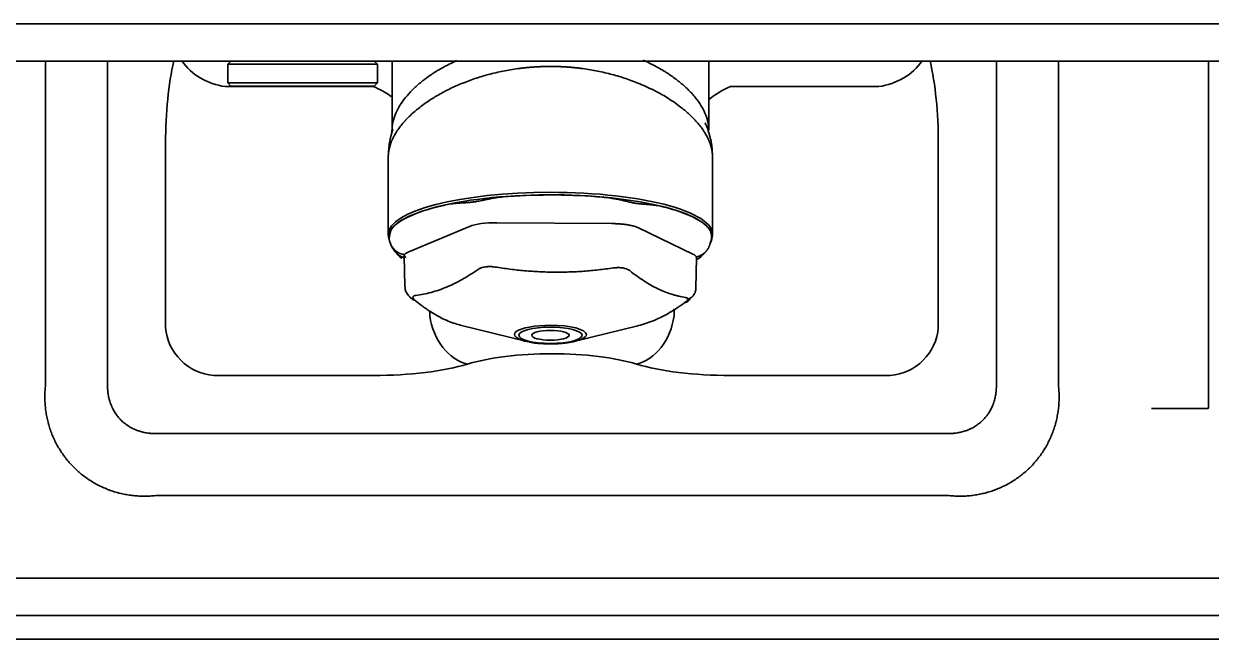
# Model space of a CAD drawing. Header units: inches. Extents: x 90 to 4161, y -506 to 3104.
# Drawn here: x 2322.5 to 2417.8, y 1200.4 to 1249.8 of the extents above; entities that cross this region are included whole.
import ezdxf

# ---------------------------------------------------------------- set-up
doc = ezdxf.new("R2010")
doc.units = ezdxf.units.IN
doc.layers.add('1', color=7, linetype='Continuous', true_color=0xffffff)
doc.layers.add('4', color=7, linetype='Continuous', true_color=0xffffff)

msp = doc.modelspace()

# ---------------------------------------------------------------- linework, layer by layer
at = {"layer": '1', "color": 7, "linetype": 'Continuous', "lineweight": 35}
for p, q in [((2253.891, 1249.761), (2433.063, 1249.761)), ((2433.063, 1249.761), (2253.891, 1249.761)), ((2253.891, 1246.761), (2433.063, 1246.761)), ((2324.273, 1220.66), (2324.273, 1246.762)), ((2329.257, 1246.762), (2329.257, 1220.741)), ((2339.141, 1246.761), (2338.891, 1246.511)), ((2338.891, 1246.511), (2350.891, 1246.511)), ((2338.891, 1246.511), (2338.891, 1245.011)), ((2350.891, 1246.511), (2350.641, 1246.761)), ((2350.891, 1245.011), (2350.891, 1246.511)), ((2352.064, 1246.762), (2352.064, 1241.207)), ((2377.464, 1241.207), (2377.464, 1246.762)), ((2400.525, 1220.741), (2400.525, 1246.762)), ((2405.509, 1246.762), (2405.509, 1220.734)), ((2338.692, 1244.721), (2350.582, 1244.721)), ((2350.891, 1245.011), (2338.891, 1245.011)), ((2338.891, 1245.011), (2339.141, 1244.761)), ((2350.641, 1244.761), (2339.141, 1244.761)), ((2350.641, 1244.761), (2350.891, 1245.011)), ((2379.2, 1244.721), (2391.09, 1244.721)), ((2333.911, 1225.395), (2333.911, 1240.202)), ((2395.871, 1240.202), (2395.871, 1225.395)), ((2351.764, 1239.054), (2351.764, 1232.87)), ((2377.764, 1232.87), (2377.764, 1239.054)), ((2358.277, 1233.489), (2353.416, 1231.459)), ((2369.703, 1233.72), (2360.479, 1233.795)), ((2376.191, 1231.275), (2371.828, 1233.38)), ((2351.828, 1232.486), (2351.848, 1232.396)), ((2377.667, 1232.332), (2377.701, 1232.486)), ((2353.041, 1231.116), (2353.092, 1228.69)), ((2376.437, 1228.545), (2376.488, 1230.964)), ((2353.097, 1228.652), (2353.092, 1228.69)), ((2355.101, 1226.752), (2355.101, 1226.312)), ((2374.681, 1226.312), (2374.681, 1226.881)), ((2357.624, 1225.554), (2362.771, 1224.278)), ((2366.758, 1224.278), (2371.766, 1225.519)), ((2350.582, 1221.532), (2337.775, 1221.532)), ((2392.007, 1221.532), (2379.2, 1221.532)), ((2333.121, 1216.877), (2396.662, 1216.877)), ((2396.742, 1211.893), (2333.113, 1211.893)), ((2940.391, 1202.261), (2311.391, 1202.261)), ((2934.391, 1200.362), (2317.391, 1200.362))]:
    msp.add_line(p, q, dxfattribs=at)
for centre, major_axis, ratio, start_param, end_param in [((2336.591, 1240.202), (0, 10), 0.267949, 0.855424, 1.570796), ((2338.692, 1247.733), (3.824, -1.173), 0.738229, 3.858973, 4.93507), ((2391.09, 1247.733), (3.824, 1.173), 0.738229, 4.489708, 5.565805), ((2393.191, 1240.202), (0, 10), 0.267949, 4.712389, 5.427762), ((2350.582, 1240.202), (-4.243, 4.243), 0.629161, 4.973719, 5.273975), ((2379.2, 1240.202), (-4.243, -4.243), 0.629161, 4.150803, 4.504392), ((2355.771, 1239.245), (-3.991, 0.261), 0.838709, 6.068401, 6.349495), ((2373.758, 1239.245), (-3.991, -0.261), 0.838709, 3.075282, 3.356375), ((2364.764, 1232.87), (-13, 0), 0.258819, 4.712389, 6.283185), ((2364.764, 1232.677), (-12.957, 0), 0.258819, 4.681205, 6.283185), ((2364.764, 1232.666), (-12.955, 0), 0.258819, 4.38616, 4.97625), ((2364.764, 1232.87), (-13, 0), 0.258819, 3.055886, 4.712389), ((2364.764, 1232.677), (-12.957, 0), 0.258819, 3.057296, 4.681205), ((2364.764, 1232.666), (-12.955, 0), 0.258819, 5.433358, 6.023448), ((2364.764, 1232.666), (-12.955, 0), 0.258819, 3.338963, 3.929053), ((2360.402, 1233.148), (-2.5, 0), 0.258848, 4.681537, 5.728264), ((2364.764, 1232.87), (-13, 0), 0.258819, 0, 0.085707), ((2364.764, 1232.677), (-12.957, 0), 0.258819, 0, 0.057075), ((2353.5, 1232.384), (1.187, 0.917), 0.947173, 3.144266, 3.7817), ((2373.988, 1231.016), (2.499, -0.052), 0.259373, 6.283172, 6.780916), ((2375.867, 1232.203), (1.047, -1.075), 0.933526, 5.917335, 6.282775), ((2354.271, 1228.468), (-0.63, -0.777), 0.797143, 0.0024, 0.389235), ((2358.113, 1226.312), (-1.173, 3.824), 0.738229, 1.348115, 2.747802), ((2364.764, 1224.817), (2.883, 0), 0.258819, 1.570796, 4.067577), ((2364.764, 1224.817), (2.883, 0), 0.258819, 0, 1.570796), ((2371.669, 1226.312), (1.173, 3.824), 0.738229, 3.535383, 4.93507), ((2337.775, 1225.395), (-2.828, 2.828), 0.935113, 0.818917, 2.322676), ((2364.764, 1224.817), (2.883, 0), 0.258819, 5.273654, 6.283185), ((2392.007, 1225.395), (-2.828, -2.828), 0.935113, 0.818917, 2.322676), ((2364.891, 1220.862), (9, 0), 0.267949, 0.71802, 2.423573), ((2350.582, 1224.211), (10, 0), 0.267949, 4.712389, 5.565165), ((2379.2, 1224.211), (10, 0), 0.267949, 3.859613, 4.712389), ((2334.998, 1222.619), (5.398, 3.233), 0.605525, 2.782325, 2.802782), ((2394.784, 1222.619), (-5.398, 3.233), 0.60552, 3.480396, 3.500853), ((2334.998, 1222.619), (3.233, 5.398), 0.605517, 3.480392, 3.500848), ((2394.784, 1222.619), (-3.233, 5.398), 0.605517, 2.782337, 2.802793)]:
    msp.add_ellipse(centre, major_axis=major_axis, ratio=ratio, start_param=start_param, end_param=end_param, dxfattribs=at)
for major_axis in [(2.535, 0), (-1.5, 0)]:
    msp.add_ellipse((2364.764, 1224.757), major_axis=major_axis, ratio=0.258819, dxfattribs=at)
for points, knots in [([(2352.064, 1241.215), (2352.065, 1241.265), (2352.066, 1241.315), (2352.071, 1241.416), (2352.075, 1241.467), (2352.091, 1241.619), (2352.107, 1241.72), (2352.168, 1242.026), (2352.289, 1242.436), (2352.488, 1242.85), (2352.637, 1243.11), (2352.683, 1243.188), (2352.732, 1243.266), (2352.766, 1243.318), (2352.783, 1243.344), (2352.869, 1243.474), (2352.943, 1243.577), (2353.177, 1243.885), (2353.351, 1244.088), (2353.732, 1244.489), (2353.94, 1244.687), (2354.278, 1244.979), (2354.454, 1245.124), (2354.639, 1245.267), (2354.765, 1245.362), (2354.829, 1245.409), (2355.025, 1245.55), (2355.226, 1245.688), (2355.436, 1245.824), (2355.578, 1245.913), (2355.65, 1245.958), (2356.015, 1246.178), (2356.319, 1246.347), (2356.835, 1246.607), (2357.038, 1246.704), (2357.245, 1246.798)], [0, 0, 0, 0, 0.025986, 0.025986, 0.051972, 0.051972, 0.103945, 0.103945, 0.207889, 0.311834, 0.311834, 0.33782, 0.350813, 0.350813, 0.363806, 0.363806, 0.415779, 0.415779, 0.519724, 0.519724, 0.623668, 0.623668, 0.675641, 0.701627, 0.701627, 0.727613, 0.727613, 0.779585, 0.805571, 0.805571, 0.831558, 0.831558, 0.935502, 0.935502, 1, 1, 1, 1]), ([(2372.21, 1246.831), (2372.452, 1246.723), (2372.687, 1246.611), (2373.232, 1246.335), (2373.573, 1246.145), (2373.898, 1245.946), (2373.97, 1245.901), (2374.006, 1245.879), (2374.112, 1245.812), (2374.181, 1245.767), (2374.387, 1245.63), (2374.52, 1245.538), (2374.907, 1245.259), (2375.147, 1245.069), (2375.596, 1244.681), (2375.804, 1244.483), (2376.091, 1244.18), (2376.183, 1244.079), (2376.313, 1243.925), (2376.356, 1243.873), (2376.439, 1243.77), (2376.479, 1243.719), (2376.673, 1243.461), (2376.81, 1243.255), (2377.045, 1242.843), (2377.143, 1242.637), (2377.302, 1242.225), (2377.363, 1242.02), (2377.414, 1241.764), (2377.422, 1241.713), (2377.438, 1241.611), (2377.444, 1241.56), (2377.459, 1241.408), (2377.464, 1241.307), (2377.464, 1241.207)], [0, 0, 0, 0, 0.074407, 0.074407, 0.177251, 0.190106, 0.190106, 0.202962, 0.202962, 0.228673, 0.228673, 0.280095, 0.280095, 0.382938, 0.382938, 0.485782, 0.485782, 0.537204, 0.537204, 0.562915, 0.562915, 0.588625, 0.588625, 0.691469, 0.691469, 0.794313, 0.794313, 0.897156, 0.897156, 0.922867, 0.922867, 0.948578, 0.948578, 1, 1, 1, 1]), ([(2364.764, 1246.333), (2364.747, 1246.333), (2364.711, 1246.333), (2364.657, 1246.333), (2364.604, 1246.333), (2364.55, 1246.332), (2364.496, 1246.331), (2364.443, 1246.331), (2364.389, 1246.33), (2364.336, 1246.329), (2364.282, 1246.327), (2364.229, 1246.326), (2364.175, 1246.324), (2364.121, 1246.323), (2364.068, 1246.321), (2364.014, 1246.319), (2363.961, 1246.317), (2363.907, 1246.314), (2363.854, 1246.312), (2363.8, 1246.309), (2363.747, 1246.307), (2363.693, 1246.304), (2363.64, 1246.301), (2363.586, 1246.297), (2363.533, 1246.294), (2363.48, 1246.291), (2363.426, 1246.287), (2363.373, 1246.283), (2363.32, 1246.279), (2363.266, 1246.275), (2363.213, 1246.271), (2363.16, 1246.267), (2363.106, 1246.262), (2363.053, 1246.258), (2363, 1246.253), (2362.947, 1246.248), (2362.894, 1246.243), (2362.841, 1246.238), (2362.788, 1246.233), (2362.735, 1246.227), (2362.682, 1246.221), (2362.629, 1246.216), (2362.576, 1246.21), (2362.523, 1246.204), (2362.47, 1246.197), (2362.417, 1246.191), (2362.364, 1246.185), (2362.131, 1246.155), (2361.717, 1246.096), (2361.125, 1245.992), (2360.533, 1245.868), (2359.956, 1245.729), (2359.394, 1245.574), (2358.844, 1245.404), (2358.295, 1245.214), (2357.596, 1244.946), (2356.746, 1244.572), (2355.833, 1244.094), (2354.96, 1243.555), (2354.333, 1243.097), (2353.846, 1242.692), (2353.535, 1242.408), (2353.267, 1242.14), (2353.079, 1241.936), (2352.877, 1241.704), (2352.661, 1241.431), (2352.437, 1241.107), (2352.258, 1240.806), (2352.15, 1240.594), (2352.088, 1240.46), (2352.061, 1240.397), (2352.034, 1240.334), (2352.009, 1240.272), (2351.986, 1240.21), (2351.963, 1240.149), (2351.942, 1240.088), (2351.922, 1240.028), (2351.904, 1239.968), (2351.886, 1239.908), (2351.87, 1239.849), (2351.856, 1239.79), (2351.842, 1239.732), (2351.829, 1239.675), (2351.818, 1239.617), (2351.808, 1239.56), (2351.799, 1239.504), (2351.791, 1239.448), (2351.784, 1239.393), (2351.778, 1239.338), (2351.775, 1239.302), (2351.774, 1239.283)], [0, 0, 0, 0, 0.002631, 0.005261, 0.007892, 0.010523, 0.013154, 0.015786, 0.018417, 0.021049, 0.02368, 0.026312, 0.028944, 0.031577, 0.034209, 0.036842, 0.039475, 0.042108, 0.044741, 0.047375, 0.050008, 0.052642, 0.055277, 0.057911, 0.060546, 0.063181, 0.065816, 0.068452, 0.071088, 0.073724, 0.076361, 0.078998, 0.081635, 0.084272, 0.08691, 0.089548, 0.092187, 0.094826, 0.097465, 0.100105, 0.102745, 0.105386, 0.108027, 0.110668, 0.11331, 0.115952, 0.118595, 0.121238, 0.150988, 0.181218, 0.211936, 0.243153, 0.272661, 0.303009, 0.334202, 0.366246, 0.425711, 0.490651, 0.548241, 0.616353, 0.643642, 0.679679, 0.706967, 0.728171, 0.743292, 0.779134, 0.812407, 0.843111, 0.871245, 0.877751, 0.88422, 0.89065, 0.897044, 0.9034, 0.909718, 0.915999, 0.922242, 0.928448, 0.934616, 0.940747, 0.946841, 0.952897, 0.958916, 0.964897, 0.970841, 0.976748, 0.982617, 0.988449, 0.994243, 1, 1, 1, 1]), ([(2377.755, 1239.283), (2377.755, 1239.292), (2377.753, 1239.308), (2377.751, 1239.333), (2377.749, 1239.358), (2377.746, 1239.383), (2377.743, 1239.408), (2377.74, 1239.434), (2377.736, 1239.459), (2377.733, 1239.485), (2377.729, 1239.51), (2377.725, 1239.536), (2377.721, 1239.562), (2377.716, 1239.587), (2377.711, 1239.613), (2377.706, 1239.64), (2377.701, 1239.666), (2377.696, 1239.692), (2377.69, 1239.718), (2377.684, 1239.745), (2377.678, 1239.771), (2377.671, 1239.798), (2377.665, 1239.825), (2377.658, 1239.852), (2377.65, 1239.879), (2377.643, 1239.906), (2377.635, 1239.933), (2377.627, 1239.96), (2377.619, 1239.987), (2377.611, 1240.015), (2377.602, 1240.042), (2377.593, 1240.07), (2377.584, 1240.097), (2377.574, 1240.125), (2377.564, 1240.153), (2377.554, 1240.181), (2377.544, 1240.209), (2377.533, 1240.237), (2377.522, 1240.265), (2377.511, 1240.294), (2377.499, 1240.322), (2377.488, 1240.351), (2377.476, 1240.379), (2377.463, 1240.408), (2377.451, 1240.437), (2377.438, 1240.465), (2377.425, 1240.494), (2377.373, 1240.605), (2377.271, 1240.806), (2377.092, 1241.106), (2376.868, 1241.431), (2376.627, 1241.735), (2376.345, 1242.055), (2376.069, 1242.337), (2375.781, 1242.603), (2375.554, 1242.8), (2375.236, 1243.061), (2374.811, 1243.379), (2374.264, 1243.744), (2373.692, 1244.088), (2373.086, 1244.415), (2372.435, 1244.727), (2371.817, 1244.991), (2371.235, 1245.214), (2370.685, 1245.403), (2370.136, 1245.573), (2369.573, 1245.728), (2368.997, 1245.868), (2368.404, 1245.991), (2367.812, 1246.095), (2367.38, 1246.157), (2367.112, 1246.191), (2367.006, 1246.203), (2366.9, 1246.215), (2366.794, 1246.227), (2366.688, 1246.238), (2366.582, 1246.248), (2366.476, 1246.258), (2366.369, 1246.267), (2366.263, 1246.275), (2366.156, 1246.283), (2366.049, 1246.291), (2365.943, 1246.297), (2365.836, 1246.304), (2365.729, 1246.309), (2365.622, 1246.314), (2365.515, 1246.319), (2365.408, 1246.323), (2365.3, 1246.326), (2365.193, 1246.329), (2365.086, 1246.331), (2364.979, 1246.332), (2364.872, 1246.333), (2364.8, 1246.333), (2364.764, 1246.333)], [0, 0, 0, 0, 0.002624, 0.005256, 0.007895, 0.010542, 0.013197, 0.01586, 0.018531, 0.021209, 0.023895, 0.026589, 0.029291, 0.032, 0.034717, 0.037442, 0.040174, 0.042915, 0.045663, 0.048419, 0.051183, 0.053954, 0.056733, 0.05952, 0.062315, 0.065118, 0.067928, 0.070746, 0.073572, 0.076406, 0.079247, 0.082096, 0.084953, 0.087818, 0.090691, 0.093571, 0.096459, 0.099355, 0.102259, 0.10517, 0.10809, 0.111017, 0.113952, 0.116894, 0.119845, 0.122803, 0.125769, 0.128743, 0.156845, 0.187532, 0.220805, 0.256663, 0.281464, 0.320266, 0.345206, 0.366317, 0.383597, 0.430182, 0.472094, 0.509335, 0.553249, 0.594719, 0.633752, 0.665784, 0.696973, 0.727324, 0.756843, 0.78806, 0.81878, 0.849013, 0.878769, 0.884054, 0.889337, 0.894619, 0.899899, 0.905178, 0.910455, 0.915731, 0.921005, 0.926278, 0.93155, 0.936821, 0.942091, 0.947359, 0.952627, 0.957893, 0.963159, 0.968424, 0.973688, 0.978952, 0.984215, 0.989477, 0.994739, 1, 1, 1, 1]), ([(2352.063, 1241.214), (2352.063, 1241.188), (2352.065, 1241.084), (2352.032, 1241.006), (2352.048, 1241.033), (2352.05, 1241.037)], [0, 0, 0, 0, 0.195656, 0.917571, 1, 1, 1, 1]), ([(2351.796, 1239.474), (2351.796, 1239.478), (2351.798, 1239.491), (2351.802, 1239.513), (2351.806, 1239.54), (2351.811, 1239.567), (2351.816, 1239.594), (2351.821, 1239.62), (2351.827, 1239.647), (2351.832, 1239.674), (2351.838, 1239.7), (2351.845, 1239.727), (2351.851, 1239.753), (2351.858, 1239.78), (2351.865, 1239.806), (2351.872, 1239.832), (2351.88, 1239.859), (2351.888, 1239.885), (2351.896, 1239.911), (2351.904, 1239.937), (2351.912, 1239.963), (2351.918, 1239.98), (2351.921, 1239.989)], [0, 0, 0, 0, 0.024294, 0.075731, 0.127161, 0.178584, 0.229999, 0.281406, 0.332804, 0.384193, 0.435572, 0.486942, 0.538301, 0.589649, 0.640986, 0.692312, 0.743626, 0.794927, 0.846216, 0.897491, 0.948752, 1, 1, 1, 1]), ([(2356.213, 1235.185), (2356.406, 1235.228), (2356.604, 1235.268), (2356.909, 1235.315), (2357.012, 1235.329), (2357.22, 1235.353), (2357.326, 1235.362), (2357.433, 1235.369)], [0, 0, 0, 0, 0.5, 0.5, 0.75, 0.75, 1, 1, 1, 1]), ([(2357.433, 1235.369), (2357.448, 1235.37), (2357.478, 1235.371), (2357.523, 1235.374), (2357.569, 1235.377), (2357.614, 1235.379), (2357.66, 1235.382), (2357.706, 1235.384), (2357.761, 1235.387), (2357.827, 1235.39), (2357.904, 1235.394), (2357.981, 1235.399), (2358.075, 1235.405), (2358.184, 1235.412), (2358.306, 1235.423), (2358.426, 1235.435), (2358.542, 1235.448), (2358.681, 1235.466), (2358.85, 1235.492), (2359.052, 1235.528), (2359.206, 1235.559), (2359.309, 1235.581), (2359.359, 1235.591), (2359.417, 1235.604), (2359.483, 1235.618), (2359.557, 1235.635), (2359.639, 1235.653), (2359.73, 1235.672), (2359.828, 1235.693), (2359.897, 1235.708), (2359.932, 1235.716)], [0, 0, 0, 0, 0.019022, 0.038049, 0.057079, 0.076113, 0.095151, 0.114193, 0.13324, 0.164487, 0.195968, 0.227684, 0.259635, 0.310894, 0.360548, 0.408609, 0.455092, 0.500012, 0.575728, 0.655828, 0.740375, 0.756992, 0.776664, 0.799392, 0.825177, 0.85402, 0.885922, 0.920885, 0.958911, 1, 1, 1, 1]), ([(2359.932, 1235.716), (2360.05, 1235.74), (2360.169, 1235.762), (2360.408, 1235.801), (2360.529, 1235.818), (2360.892, 1235.863), (2361.137, 1235.885), (2361.386, 1235.903)], [0, 0, 0, 0, 0.25, 0.25, 0.5, 0.5, 1, 1, 1, 1]), ([(2368.916, 1235.842), (2369.16, 1235.821), (2369.4, 1235.794), (2369.755, 1235.743), (2369.872, 1235.724), (2370.105, 1235.682), (2370.221, 1235.658), (2370.335, 1235.632)], [0, 0, 0, 0, 0.5, 0.5, 0.75, 0.75, 1, 1, 1, 1]), ([(2370.335, 1235.632), (2370.547, 1235.583), (2370.755, 1235.53), (2371.063, 1235.458), (2371.165, 1235.435), (2371.369, 1235.393), (2371.47, 1235.375), (2371.672, 1235.342), (2371.772, 1235.329), (2371.971, 1235.306), (2372.07, 1235.296), (2372.365, 1235.272), (2372.557, 1235.26), (2372.746, 1235.245)], [0, 0, 0, 0, 0.25, 0.25, 0.375, 0.375, 0.5, 0.5, 0.625, 0.625, 0.75, 0.75, 1, 1, 1, 1]), ([(2373.906, 1235.042), (2373.725, 1235.088), (2373.538, 1235.13), (2373.248, 1235.183), (2373.15, 1235.199), (2372.951, 1235.225), (2372.849, 1235.237), (2372.746, 1235.245)], [0, 0, 0, 0, 0.5, 0.5, 0.75, 0.75, 1, 1, 1, 1]), ([(2351.951, 1233.079), (2351.966, 1233.123), (2351.984, 1233.166), (2352.024, 1233.246), (2352.047, 1233.284), (2352.12, 1233.395), (2352.178, 1233.463), (2352.244, 1233.527)], [0, 0, 0, 0, 0.25, 0.25, 0.5, 0.5, 1, 1, 1, 1]), ([(2369.703, 1233.72), (2369.758, 1233.72), (2369.813, 1233.719), (2369.895, 1233.717), (2369.922, 1233.717), (2369.977, 1233.715), (2370.004, 1233.714), (2370.139, 1233.708), (2370.245, 1233.702), (2370.402, 1233.69), (2370.454, 1233.686), (2370.531, 1233.678), (2370.556, 1233.676), (2370.607, 1233.67), (2370.632, 1233.667), (2370.756, 1233.653), (2370.852, 1233.64), (2371.036, 1233.61), (2371.125, 1233.594), (2371.231, 1233.571), (2371.252, 1233.566), (2371.293, 1233.557), (2371.354, 1233.543), (2371.411, 1233.528), (2371.522, 1233.497), (2371.591, 1233.475), (2371.686, 1233.441), (2371.717, 1233.429), (2371.76, 1233.411), (2371.774, 1233.405), (2371.802, 1233.392), (2371.815, 1233.386), (2371.828, 1233.38)], [0, 0, 0, 0, 0.0625, 0.0625, 0.09375, 0.09375, 0.125, 0.125, 0.25, 0.25, 0.3125, 0.3125, 0.34375, 0.34375, 0.375, 0.375, 0.5, 0.5, 0.625, 0.625, 0.65625, 0.65625, 0.6875, 0.75, 0.75, 0.875, 0.875, 0.9375, 0.9375, 0.96875, 0.96875, 1, 1, 1, 1]), ([(2377.468, 1233.323), (2377.518, 1233.258), (2377.56, 1233.189), (2377.61, 1233.078), (2377.625, 1233.039), (2377.649, 1232.958), (2377.659, 1232.916), (2377.667, 1232.871)], [0, 0, 0, 0, 0.5, 0.5, 0.75, 0.75, 1, 1, 1, 1]), ([(2351.859, 1232.353), (2351.847, 1232.391), (2351.841, 1232.427), (2351.839, 1232.491), (2351.839, 1232.513), (2351.843, 1232.563), (2351.845, 1232.59), (2351.849, 1232.62)], [0, 0, 0, 0, 0.5, 0.5, 0.75, 0.75, 1, 1, 1, 1]), ([(2351.849, 1232.62), (2351.849, 1232.624), (2351.85, 1232.631), (2351.852, 1232.642), (2351.853, 1232.654), (2351.855, 1232.666), (2351.857, 1232.679), (2351.859, 1232.692), (2351.861, 1232.705), (2351.863, 1232.718), (2351.865, 1232.732), (2351.868, 1232.747), (2351.87, 1232.761), (2351.873, 1232.777), (2351.876, 1232.792), (2351.879, 1232.808), (2351.882, 1232.824), (2351.886, 1232.841), (2351.89, 1232.86), (2351.895, 1232.882), (2351.9, 1232.907), (2351.908, 1232.935), (2351.916, 1232.967), (2351.926, 1233.002), (2351.937, 1233.039), (2351.946, 1233.065), (2351.951, 1233.079)], [0, 0, 0, 0, 0.029536, 0.059426, 0.089671, 0.120273, 0.151234, 0.182553, 0.214232, 0.246272, 0.278674, 0.31144, 0.344569, 0.378063, 0.411923, 0.44615, 0.480744, 0.514101, 0.553537, 0.599054, 0.650655, 0.708342, 0.772116, 0.841982, 0.917942, 1, 1, 1, 1]), ([(2351.859, 1232.353), (2351.867, 1232.319), (2351.876, 1232.286), (2351.888, 1232.244), (2351.891, 1232.236), (2351.895, 1232.223), (2351.896, 1232.219), (2351.899, 1232.211), (2351.906, 1232.19), (2351.913, 1232.169), (2351.944, 1232.087), (2351.973, 1232.024), (2352.04, 1231.903), (2352.078, 1231.844), (2352.164, 1231.732), (2352.21, 1231.679), (2352.309, 1231.581), (2352.362, 1231.536), (2352.432, 1231.484), (2352.446, 1231.473), (2352.475, 1231.453), (2352.49, 1231.444), (2352.535, 1231.415), (2352.565, 1231.397), (2352.657, 1231.347), (2352.721, 1231.319), (2352.852, 1231.27), (2352.919, 1231.25), (2352.989, 1231.235)], [0, 0, 0, 0, 0.0625, 0.0625, 0.078125, 0.078125, 0.085937, 0.085937, 0.09375, 0.125, 0.125, 0.25, 0.25, 0.375, 0.375, 0.5, 0.5, 0.625, 0.625, 0.65625, 0.65625, 0.6875, 0.6875, 0.75, 0.75, 0.875, 0.875, 1, 1, 1, 1]), ([(2351.904, 1232.205), (2351.922, 1232.153), (2351.989, 1231.965), (2352.111, 1231.749), (2352.249, 1231.553), (2352.32, 1231.468)], [0, 0, 0, 0, 0.161323, 0.609221, 1, 1, 1, 1]), ([(2377.68, 1232.411), (2377.68, 1232.408), (2377.679, 1232.401), (2377.677, 1232.39), (2377.676, 1232.379), (2377.674, 1232.369), (2377.672, 1232.359), (2377.67, 1232.349), (2377.668, 1232.338), (2377.666, 1232.329), (2377.664, 1232.319), (2377.661, 1232.309), (2377.659, 1232.299), (2377.656, 1232.29), (2377.653, 1232.28), (2377.65, 1232.271), (2377.647, 1232.262), (2377.643, 1232.253), (2377.639, 1232.243), (2377.634, 1232.232), (2377.628, 1232.219), (2377.621, 1232.205), (2377.613, 1232.19), (2377.603, 1232.174), (2377.592, 1232.156), (2377.583, 1232.144), (2377.578, 1232.138)], [0, 0, 0, 0, 0.029535, 0.059424, 0.08967, 0.120271, 0.151231, 0.18255, 0.214229, 0.24627, 0.278672, 0.311437, 0.344567, 0.378061, 0.411922, 0.446149, 0.480744, 0.514099, 0.553533, 0.599049, 0.650649, 0.708336, 0.772111, 0.841978, 0.91794, 1, 1, 1, 1]), ([(2377.667, 1232.871), (2377.668, 1232.865), (2377.67, 1232.852), (2377.673, 1232.834), (2377.675, 1232.815), (2377.678, 1232.796), (2377.68, 1232.777), (2377.682, 1232.758), (2377.684, 1232.735), (2377.686, 1232.707), (2377.687, 1232.677), (2377.689, 1232.646), (2377.689, 1232.616), (2377.69, 1232.586), (2377.689, 1232.557), (2377.689, 1232.529), (2377.688, 1232.503), (2377.686, 1232.478), (2377.685, 1232.455), (2377.683, 1232.433), (2377.681, 1232.419), (2377.68, 1232.412)], [0, 0, 0, 0, 0.038067, 0.076141, 0.114224, 0.152314, 0.190413, 0.22852, 0.266635, 0.3292, 0.392215, 0.455683, 0.519606, 0.584109, 0.647327, 0.709266, 0.769932, 0.829331, 0.887471, 0.944358, 1, 1, 1, 1]), ([(2353.01, 1231.257), (2353.002, 1231.262), (2352.952, 1231.291), (2353.052, 1231.213), (2353.032, 1231.137), (2353.028, 1231.118)], [0, 0, 0, 0, 0.112926, 0.809839, 1, 1, 1, 1]), ([(2352.989, 1231.235), (2352.989, 1231.235), (2352.991, 1231.233), (2352.995, 1231.231), (2353, 1231.229), (2353.003, 1231.227), (2353.004, 1231.226)], [0, 0, 0, 0, 0.099999, 0.399872, 0.699872, 1, 1, 1, 1]), ([(2353.416, 1231.459), (2353.412, 1231.457), (2353.403, 1231.454), (2353.391, 1231.448), (2353.378, 1231.443), (2353.366, 1231.437), (2353.354, 1231.432), (2353.343, 1231.426), (2353.331, 1231.421), (2353.32, 1231.415), (2353.309, 1231.41), (2353.298, 1231.404), (2353.287, 1231.399), (2353.277, 1231.393), (2353.267, 1231.387), (2353.257, 1231.381), (2353.247, 1231.376), (2353.237, 1231.37), (2353.228, 1231.364), (2353.219, 1231.358), (2353.21, 1231.352), (2353.201, 1231.347), (2353.193, 1231.341), (2353.184, 1231.335), (2353.176, 1231.329), (2353.169, 1231.323), (2353.161, 1231.317), (2353.154, 1231.311), (2353.146, 1231.305), (2353.14, 1231.299), (2353.133, 1231.293), (2353.127, 1231.287), (2353.12, 1231.281), (2353.114, 1231.275), (2353.109, 1231.268), (2353.103, 1231.262), (2353.098, 1231.256), (2353.093, 1231.25), (2353.088, 1231.244), (2353.083, 1231.238), (2353.079, 1231.231), (2353.075, 1231.225), (2353.071, 1231.219), (2353.067, 1231.213), (2353.064, 1231.207), (2353.061, 1231.2), (2353.058, 1231.194), (2353.055, 1231.188), (2353.053, 1231.181), (2353.05, 1231.175), (2353.048, 1231.169), (2353.047, 1231.163), (2353.045, 1231.156), (2353.044, 1231.15), (2353.043, 1231.144), (2353.042, 1231.137), (2353.042, 1231.131), (2353.041, 1231.125), (2353.041, 1231.12), (2353.041, 1231.117), (2353.041, 1231.116)], [0, 0, 0, 0, 0.017428, 0.034857, 0.052285, 0.069713, 0.087141, 0.104569, 0.121996, 0.139424, 0.156851, 0.174278, 0.191706, 0.209133, 0.226559, 0.243986, 0.261413, 0.278839, 0.296266, 0.313692, 0.331118, 0.348544, 0.36597, 0.383396, 0.400822, 0.418247, 0.435673, 0.453098, 0.470523, 0.487948, 0.505373, 0.522798, 0.540223, 0.557648, 0.575072, 0.592497, 0.609921, 0.627346, 0.64477, 0.662194, 0.679618, 0.697042, 0.714465, 0.731889, 0.749313, 0.766736, 0.784159, 0.801583, 0.819006, 0.836429, 0.853852, 0.871275, 0.888698, 0.90612, 0.923543, 0.940966, 0.958388, 0.975811, 0.993233, 1, 1, 1, 1]), ([(2376.435, 1231.037), (2376.441, 1231.038), (2376.454, 1231.041), (2376.472, 1231.045), (2376.491, 1231.049), (2376.51, 1231.053), (2376.528, 1231.058), (2376.547, 1231.063), (2376.565, 1231.068), (2376.583, 1231.073), (2376.601, 1231.079), (2376.619, 1231.085), (2376.637, 1231.091), (2376.655, 1231.097), (2376.672, 1231.103), (2376.69, 1231.11), (2376.707, 1231.117), (2376.725, 1231.124), (2376.742, 1231.131), (2376.759, 1231.139), (2376.775, 1231.146), (2376.792, 1231.154), (2376.809, 1231.162), (2376.825, 1231.17), (2376.841, 1231.179), (2376.857, 1231.187), (2376.873, 1231.196), (2376.889, 1231.205), (2376.905, 1231.214), (2376.92, 1231.224), (2376.936, 1231.233), (2376.951, 1231.243), (2376.966, 1231.252), (2376.981, 1231.262), (2376.995, 1231.273), (2377.01, 1231.283), (2377.024, 1231.293), (2377.039, 1231.304), (2377.053, 1231.315), (2377.067, 1231.326), (2377.08, 1231.337), (2377.094, 1231.348), (2377.107, 1231.359), (2377.12, 1231.371), (2377.134, 1231.382), (2377.146, 1231.394), (2377.159, 1231.406), (2377.179, 1231.425), (2377.206, 1231.451), (2377.236, 1231.483), (2377.262, 1231.514), (2377.286, 1231.542), (2377.309, 1231.571), (2377.331, 1231.6), (2377.353, 1231.63), (2377.373, 1231.661), (2377.393, 1231.692), (2377.412, 1231.723), (2377.431, 1231.756), (2377.448, 1231.788), (2377.465, 1231.822), (2377.481, 1231.855), (2377.496, 1231.889), (2377.51, 1231.924), (2377.523, 1231.959), (2377.535, 1231.994), (2377.547, 1232.03), (2377.557, 1232.066), (2377.567, 1232.102), (2377.572, 1232.126), (2377.575, 1232.138)], [0, 0, 0, 0, 0.011416, 0.022809, 0.034177, 0.045521, 0.056841, 0.068136, 0.079408, 0.090655, 0.101879, 0.113078, 0.124253, 0.135404, 0.146531, 0.157634, 0.168713, 0.179768, 0.190799, 0.201806, 0.212789, 0.223748, 0.234683, 0.245594, 0.25648, 0.267343, 0.278183, 0.288998, 0.299789, 0.310556, 0.321299, 0.332019, 0.342715, 0.353386, 0.364034, 0.374658, 0.385258, 0.395834, 0.406387, 0.416915, 0.42742, 0.437901, 0.448358, 0.458792, 0.469201, 0.479587, 0.489949, 0.500288, 0.528795, 0.557158, 0.579104, 0.601071, 0.623057, 0.645064, 0.667091, 0.689138, 0.711206, 0.733295, 0.755404, 0.777535, 0.799686, 0.821858, 0.844051, 0.866265, 0.888501, 0.910758, 0.933036, 0.955336, 0.977657, 1, 1, 1, 1]), ([(2353.028, 1231.118), (2353.017, 1231.049), (2353.008, 1230.937), (2352.976, 1230.959), (2353.102, 1231.013), (2353.192, 1231.06)], [0, 0, 0, 0, 0.285663, 0.635692, 1, 1, 1, 1]), ([(2358.966, 1230.046), (2359.002, 1230.071), (2359.041, 1230.094), (2359.106, 1230.126), (2359.128, 1230.136), (2359.163, 1230.15), (2359.175, 1230.155), (2359.199, 1230.164), (2359.26, 1230.186), (2359.377, 1230.22), (2359.492, 1230.241), (2359.582, 1230.254), (2359.612, 1230.257), (2359.674, 1230.263), (2359.737, 1230.268), (2359.801, 1230.27), (2359.866, 1230.271), (2359.899, 1230.271), (2359.998, 1230.27), (2360.13, 1230.262), (2360.264, 1230.246), (2360.331, 1230.235)], [0, 0, 0, 0, 0.125, 0.125, 0.1875, 0.1875, 0.21875, 0.21875, 0.25, 0.375, 0.5, 0.5, 0.5625, 0.5625, 0.625, 0.6875, 0.6875, 0.75, 0.75, 0.875, 1, 1, 1, 1]), ([(2358.966, 1230.046), (2358.755, 1229.899), (2358.544, 1229.758), (2358.227, 1229.558), (2358.121, 1229.492), (2357.91, 1229.365), (2357.804, 1229.304), (2357.488, 1229.125), (2357.277, 1229.013), (2356.858, 1228.806), (2356.44, 1228.616), (2356.024, 1228.459), (2355.611, 1228.318), (2355.405, 1228.256), (2354.994, 1228.146), (2354.789, 1228.099), (2354.38, 1228.02), (2354.176, 1227.987), (2353.972, 1227.96)], [0, 0, 0, 0, 0.125, 0.125, 0.1875, 0.1875, 0.25, 0.25, 0.375, 0.375, 0.5, 0.625, 0.625, 0.75, 0.75, 0.875, 0.875, 1, 1, 1, 1]), ([(2369.807, 1230.159), (2369.412, 1230.102), (2369.017, 1230.052), (2368.228, 1229.966), (2367.833, 1229.929), (2367.044, 1229.872), (2366.649, 1229.851), (2365.859, 1229.825), (2365.07, 1229.815), (2364.28, 1229.838), (2363.49, 1229.877), (2363.095, 1229.904), (2362.306, 1229.974), (2361.911, 1230.017), (2361.121, 1230.116), (2360.726, 1230.172), (2360.331, 1230.235)], [0, 0, 0, 0, 0.125, 0.125, 0.25, 0.25, 0.375, 0.375, 0.5, 0.625, 0.625, 0.75, 0.75, 0.875, 0.875, 1, 1, 1, 1]), ([(2369.807, 1230.159), (2369.874, 1230.168), (2369.941, 1230.175), (2370.041, 1230.183), (2370.074, 1230.185), (2370.14, 1230.187), (2370.172, 1230.188), (2370.269, 1230.188), (2370.333, 1230.186), (2370.426, 1230.179), (2370.456, 1230.176), (2370.516, 1230.169), (2370.545, 1230.165), (2370.631, 1230.151), (2370.686, 1230.14), (2370.764, 1230.119), (2370.79, 1230.112), (2370.84, 1230.096), (2370.864, 1230.087), (2370.934, 1230.06), (2371.019, 1230.02), (2371.091, 1229.973), (2371.124, 1229.947)], [0, 0, 0, 0, 0.125, 0.125, 0.1875, 0.1875, 0.25, 0.25, 0.375, 0.375, 0.4375, 0.4375, 0.5, 0.5, 0.625, 0.625, 0.6875, 0.6875, 0.75, 0.75, 0.875, 1, 1, 1, 1]), ([(2375.605, 1227.785), (2375.423, 1227.815), (2375.24, 1227.851), (2374.964, 1227.916), (2374.871, 1227.94), (2374.687, 1227.99), (2374.594, 1228.017), (2374.316, 1228.105), (2374.131, 1228.171), (2373.759, 1228.319), (2373.386, 1228.483), (2373.011, 1228.68), (2372.635, 1228.893), (2372.447, 1229.007), (2372.07, 1229.252), (2371.881, 1229.381), (2371.502, 1229.654), (2371.313, 1229.798), (2371.124, 1229.947)], [0, 0, 0, 0, 0.125, 0.125, 0.1875, 0.1875, 0.25, 0.25, 0.375, 0.375, 0.5, 0.625, 0.625, 0.75, 0.75, 0.875, 0.875, 1, 1, 1, 1]), ([(2353.105, 1228.689), (2353.102, 1228.599), (2353.118, 1228.4), (2353.25, 1228.11), (2353.434, 1227.869), (2353.579, 1227.746), (2353.648, 1227.698)], [0, 0, 0, 0, 0.205859, 0.473832, 0.766854, 1, 1, 1, 1]), ([(2375.784, 1227.646), (2375.878, 1227.679), (2375.966, 1227.725), (2376.124, 1227.841), (2376.194, 1227.91), (2376.309, 1228.066), (2376.355, 1228.153), (2376.417, 1228.335), (2376.434, 1228.431), (2376.436, 1228.527)], [0, 0, 0, 0, 0.25, 0.25, 0.5, 0.5, 0.75, 0.75, 1, 1, 1, 1]), ([(2353.972, 1227.96), (2353.937, 1227.955), (2353.875, 1227.943), (2353.829, 1227.923), (2353.8, 1227.906), (2353.791, 1227.9), (2353.776, 1227.887), (2353.763, 1227.873), (2353.754, 1227.857), (2353.748, 1227.841), (2353.746, 1227.833), (2353.742, 1227.806), (2353.745, 1227.787), (2353.755, 1227.757), (2353.759, 1227.747), (2353.77, 1227.725), (2353.777, 1227.714), (2353.799, 1227.681), (2353.838, 1227.635), (2353.892, 1227.585), (2353.923, 1227.559)], [0, 0, 0, 0, 0.125, 0.25, 0.25, 0.3125, 0.3125, 0.375, 0.4375, 0.4375, 0.5, 0.5, 0.625, 0.625, 0.6875, 0.6875, 0.75, 0.75, 0.875, 1, 1, 1, 1]), ([(2353.923, 1227.559), (2354.106, 1227.408), (2354.289, 1227.264), (2354.565, 1227.057), (2354.657, 1226.989), (2354.842, 1226.859), (2354.935, 1226.795), (2355.213, 1226.61), (2355.398, 1226.495), (2355.77, 1226.281), (2356.143, 1226.083), (2356.518, 1225.92), (2356.894, 1225.774), (2357.082, 1225.709), (2357.403, 1225.612), (2357.536, 1225.575), (2357.668, 1225.543)], [0, 0, 0, 0, 0.149218, 0.149218, 0.223826, 0.223826, 0.298435, 0.298435, 0.447653, 0.447653, 0.59687, 0.746088, 0.746088, 0.895305, 0.895305, 1, 1, 1, 1]), ([(2375.983, 1227.739), (2375.981, 1227.736), (2375.978, 1227.729), (2375.974, 1227.719), (2375.969, 1227.708), (2375.964, 1227.697), (2375.958, 1227.687), (2375.953, 1227.677), (2375.947, 1227.667), (2375.942, 1227.657), (2375.936, 1227.647), (2375.93, 1227.637), (2375.923, 1227.628), (2375.917, 1227.618), (2375.911, 1227.609), (2375.904, 1227.6), (2375.897, 1227.591), (2375.89, 1227.582), (2375.883, 1227.573), (2375.876, 1227.565), (2375.869, 1227.556), (2375.861, 1227.548), (2375.854, 1227.54), (2375.846, 1227.532), (2375.838, 1227.525), (2375.83, 1227.517), (2375.822, 1227.51), (2375.814, 1227.503), (2375.805, 1227.496), (2375.797, 1227.489), (2375.788, 1227.482), (2375.779, 1227.476), (2375.77, 1227.47), (2375.761, 1227.464), (2375.752, 1227.458), (2375.743, 1227.452), (2375.733, 1227.447), (2375.724, 1227.441), (2375.714, 1227.436), (2375.704, 1227.431), (2375.695, 1227.427), (2375.685, 1227.422), (2375.674, 1227.418), (2375.664, 1227.414), (2375.654, 1227.41), (2375.644, 1227.406), (2375.633, 1227.403), (2375.623, 1227.4), (2375.612, 1227.397), (2375.601, 1227.394), (2375.59, 1227.391), (2375.579, 1227.389), (2375.568, 1227.386), (2375.561, 1227.385), (2375.557, 1227.384)], [0, 0, 0, 0, 0.016487, 0.035227, 0.053997, 0.072796, 0.091624, 0.110481, 0.129367, 0.14828, 0.16722, 0.186188, 0.205182, 0.224203, 0.243249, 0.26232, 0.281416, 0.300536, 0.31968, 0.338846, 0.358036, 0.377247, 0.39648, 0.415734, 0.435008, 0.454302, 0.473615, 0.492947, 0.512296, 0.531663, 0.551047, 0.570447, 0.589863, 0.609293, 0.628738, 0.648196, 0.667667, 0.68715, 0.706645, 0.726151, 0.745667, 0.765193, 0.784728, 0.804271, 0.823821, 0.843379, 0.862942, 0.882511, 0.902085, 0.921663, 0.941244, 0.960827, 0.980413, 1, 1, 1, 1]), ([(2375.784, 1227.646), (2375.786, 1227.664), (2375.784, 1227.68), (2375.774, 1227.702), (2375.77, 1227.709), (2375.759, 1227.723), (2375.752, 1227.729), (2375.73, 1227.746), (2375.691, 1227.766), (2375.637, 1227.78), (2375.605, 1227.785)], [0, 0, 0, 0, 0.25, 0.25, 0.375, 0.375, 0.5, 0.5, 0.75, 1, 1, 1, 1]), ([(2371.745, 1225.514), (2371.773, 1225.521), (2371.801, 1225.528), (2372.039, 1225.589), (2372.249, 1225.651), (2372.667, 1225.792), (2373.085, 1225.949), (2373.5, 1226.139), (2373.913, 1226.347), (2374.12, 1226.458), (2374.532, 1226.698), (2374.737, 1226.825), (2375.148, 1227.095), (2375.352, 1227.236), (2375.557, 1227.384)], [0, 0, 0, 0, 0.021646, 0.021646, 0.184705, 0.184705, 0.347764, 0.510823, 0.510823, 0.673882, 0.673882, 0.836941, 0.836941, 1, 1, 1, 1]), ([(2363.055, 1224.223), (2363.078, 1224.216), (2363.396, 1224.123), (2364.018, 1224.086), (2364.577, 1224.067), (2364.764, 1224.067)], [0, 0, 0, 0, 0.051723, 0.694559, 1, 1, 1, 1]), ([(2333.113, 1211.897), (2332.964, 1211.88), (2332.814, 1211.868), (2332.626, 1211.857), (2332.551, 1211.853), (2332.476, 1211.85), (2332.364, 1211.846), (2332.289, 1211.845), (2332.14, 1211.845), (2332.065, 1211.846), (2331.916, 1211.849), (2331.842, 1211.852), (2331.619, 1211.863), (2331.471, 1211.875), (2331.25, 1211.899), (2331.176, 1211.908), (2331.029, 1211.928), (2330.955, 1211.939), (2330.735, 1211.975), (2330.589, 1212.003), (2330.37, 1212.051), (2330.297, 1212.068), (2330.188, 1212.095), (2330.152, 1212.104), (2330.079, 1212.124), (2330.043, 1212.133), (2329.862, 1212.184), (2329.719, 1212.228), (2329.436, 1212.325), (2329.297, 1212.377), (2329.09, 1212.461), (2329.022, 1212.49), (2328.886, 1212.549), (2328.818, 1212.58), (2328.483, 1212.739), (2328.222, 1212.88), (2327.904, 1213.077), (2327.809, 1213.137), (2327.716, 1213.2), (2327.654, 1213.242), (2327.623, 1213.264), (2327.469, 1213.372), (2327.349, 1213.461), (2326.997, 1213.738), (2326.775, 1213.935), (2326.354, 1214.353), (2326.155, 1214.575), (2325.922, 1214.866), (2325.853, 1214.955), (2325.786, 1215.045), (2325.741, 1215.106), (2325.719, 1215.136), (2325.61, 1215.29), (2325.527, 1215.414), (2325.288, 1215.792), (2325.145, 1216.052), (2324.952, 1216.453), (2324.892, 1216.588), (2324.778, 1216.863), (2324.725, 1217.002), (2324.626, 1217.283), (2324.581, 1217.426), (2324.529, 1217.607), (2324.519, 1217.643), (2324.499, 1217.715), (2324.489, 1217.752), (2324.462, 1217.86), (2324.444, 1217.933), (2324.412, 1218.079), (2324.381, 1218.224), (2324.354, 1218.37), (2324.328, 1218.516), (2324.316, 1218.589), (2324.295, 1218.736), (2324.286, 1218.809), (2324.261, 1219.029), (2324.248, 1219.176), (2324.235, 1219.398), (2324.231, 1219.471), (2324.227, 1219.619), (2324.225, 1219.693), (2324.224, 1219.841), (2324.225, 1219.916), (2324.228, 1220.064), (2324.231, 1220.139), (2324.242, 1220.362), (2324.253, 1220.511), (2324.269, 1220.661)], [0, 0, 0, 0, 0.03125, 0.03125, 0.039063, 0.046875, 0.046875, 0.0625, 0.0625, 0.078125, 0.078125, 0.09375, 0.09375, 0.125, 0.125, 0.140625, 0.140625, 0.15625, 0.15625, 0.1875, 0.1875, 0.203125, 0.203125, 0.210938, 0.210938, 0.21875, 0.21875, 0.25, 0.25, 0.28125, 0.28125, 0.296875, 0.296875, 0.3125, 0.3125, 0.375, 0.375, 0.390625, 0.398438, 0.398438, 0.40625, 0.40625, 0.4375, 0.4375, 0.5, 0.5, 0.5625, 0.5625, 0.578125, 0.585938, 0.585938, 0.59375, 0.59375, 0.625, 0.625, 0.6875, 0.6875, 0.71875, 0.71875, 0.75, 0.75, 0.78125, 0.78125, 0.789063, 0.789063, 0.796875, 0.796875, 0.8125, 0.8125, 0.828125, 0.84375, 0.84375, 0.859375, 0.859375, 0.875, 0.875, 0.90625, 0.90625, 0.921875, 0.921875, 0.9375, 0.9375, 0.953125, 0.953125, 0.96875, 0.96875, 1, 1, 1, 1]), ([(2329.257, 1220.655), (2329.256, 1220.593), (2329.258, 1220.53), (2329.262, 1220.437), (2329.263, 1220.406), (2329.268, 1220.343), (2329.27, 1220.312), (2329.275, 1220.25), (2329.279, 1220.219), (2329.285, 1220.157), (2329.289, 1220.126), (2329.302, 1220.033), (2329.311, 1219.972), (2329.333, 1219.85), (2329.346, 1219.789), (2329.374, 1219.669), (2329.389, 1219.609), (2329.422, 1219.49), (2329.44, 1219.431), (2329.47, 1219.343), (2329.48, 1219.313), (2329.501, 1219.255), (2329.512, 1219.226), (2329.546, 1219.139), (2329.57, 1219.081), (2329.608, 1218.996), (2329.621, 1218.967), (2329.648, 1218.911), (2329.662, 1218.883), (2329.733, 1218.744), (2329.795, 1218.636), (2329.929, 1218.429), (2330.002, 1218.329), (2330.157, 1218.136), (2330.241, 1218.043), (2330.418, 1217.865), (2330.511, 1217.781), (2330.657, 1217.663), (2330.732, 1217.606), (2330.808, 1217.552), (2330.86, 1217.517), (2330.886, 1217.499), (2331.018, 1217.414), (2331.126, 1217.352), (2331.291, 1217.268), (2331.347, 1217.241), (2331.46, 1217.191), (2331.517, 1217.167), (2331.603, 1217.133), (2331.632, 1217.122), (2331.69, 1217.101), (2331.72, 1217.091), (2331.808, 1217.062), (2331.867, 1217.043), (2331.957, 1217.018), (2331.987, 1217.01), (2332.048, 1216.994), (2332.079, 1216.987), (2332.17, 1216.966), (2332.231, 1216.953), (2332.353, 1216.931), (2332.415, 1216.922), (2332.507, 1216.909), (2332.538, 1216.906), (2332.6, 1216.899), (2332.631, 1216.896), (2332.693, 1216.89), (2332.724, 1216.888), (2332.786, 1216.884), (2332.817, 1216.882), (2332.91, 1216.878), (2332.973, 1216.877), (2333.035, 1216.877)], [0, 0, 0, 0, 0.03125, 0.03125, 0.046875, 0.046875, 0.0625, 0.0625, 0.078125, 0.078125, 0.09375, 0.09375, 0.125, 0.125, 0.15625, 0.15625, 0.1875, 0.1875, 0.21875, 0.21875, 0.234375, 0.234375, 0.25, 0.25, 0.28125, 0.28125, 0.296875, 0.296875, 0.3125, 0.3125, 0.375, 0.375, 0.4375, 0.4375, 0.5, 0.5, 0.5625, 0.5625, 0.59375, 0.609375, 0.609375, 0.625, 0.625, 0.6875, 0.6875, 0.71875, 0.71875, 0.75, 0.75, 0.765625, 0.765625, 0.78125, 0.78125, 0.8125, 0.8125, 0.828125, 0.828125, 0.84375, 0.84375, 0.875, 0.875, 0.90625, 0.90625, 0.921875, 0.921875, 0.9375, 0.9375, 0.953125, 0.953125, 0.96875, 0.96875, 1, 1, 1, 1]), ([(2405.505, 1220.734), (2405.522, 1220.584), (2405.535, 1220.434), (2405.546, 1220.246), (2405.55, 1220.171), (2405.553, 1220.096), (2405.556, 1219.984), (2405.557, 1219.909), (2405.558, 1219.76), (2405.557, 1219.686), (2405.553, 1219.537), (2405.55, 1219.462), (2405.539, 1219.24), (2405.527, 1219.092), (2405.504, 1218.87), (2405.495, 1218.796), (2405.475, 1218.649), (2405.464, 1218.576), (2405.427, 1218.356), (2405.399, 1218.209), (2405.351, 1217.991), (2405.334, 1217.918), (2405.307, 1217.809), (2405.298, 1217.772), (2405.279, 1217.7), (2405.269, 1217.663), (2405.218, 1217.482), (2405.174, 1217.339), (2405.078, 1217.057), (2405.025, 1216.917), (2404.942, 1216.711), (2404.913, 1216.642), (2404.853, 1216.506), (2404.822, 1216.439), (2404.664, 1216.103), (2404.522, 1215.842), (2404.325, 1215.524), (2404.265, 1215.43), (2404.202, 1215.336), (2404.16, 1215.274), (2404.139, 1215.243), (2404.031, 1215.089), (2403.941, 1214.969), (2403.664, 1214.618), (2403.467, 1214.395), (2403.049, 1213.974), (2402.828, 1213.776), (2402.536, 1213.542), (2402.447, 1213.473), (2402.357, 1213.406), (2402.296, 1213.362), (2402.266, 1213.339), (2402.113, 1213.23), (2401.989, 1213.147), (2401.61, 1212.909), (2401.35, 1212.765), (2400.949, 1212.572), (2400.814, 1212.512), (2400.54, 1212.398), (2400.401, 1212.345), (2400.119, 1212.247), (2399.976, 1212.201), (2399.796, 1212.149), (2399.759, 1212.139), (2399.687, 1212.119), (2399.651, 1212.11), (2399.542, 1212.082), (2399.469, 1212.065), (2399.324, 1212.032), (2399.178, 1212.001), (2399.032, 1211.974), (2398.886, 1211.948), (2398.813, 1211.937), (2398.667, 1211.916), (2398.594, 1211.906), (2398.373, 1211.881), (2398.226, 1211.868), (2398.005, 1211.855), (2397.931, 1211.852), (2397.783, 1211.847), (2397.709, 1211.845), (2397.561, 1211.845), (2397.487, 1211.845), (2397.338, 1211.849), (2397.264, 1211.851), (2397.041, 1211.862), (2396.891, 1211.874), (2396.742, 1211.889)], [0, 0, 0, 0, 0.03125, 0.03125, 0.039062, 0.046875, 0.046875, 0.0625, 0.0625, 0.078125, 0.078125, 0.09375, 0.09375, 0.125, 0.125, 0.140625, 0.140625, 0.15625, 0.15625, 0.1875, 0.1875, 0.203125, 0.203125, 0.210937, 0.210937, 0.21875, 0.21875, 0.25, 0.25, 0.28125, 0.28125, 0.296875, 0.296875, 0.3125, 0.3125, 0.375, 0.375, 0.390625, 0.398437, 0.398437, 0.40625, 0.40625, 0.4375, 0.4375, 0.5, 0.5, 0.5625, 0.5625, 0.578125, 0.585937, 0.585937, 0.59375, 0.59375, 0.625, 0.625, 0.6875, 0.6875, 0.71875, 0.71875, 0.75, 0.75, 0.78125, 0.78125, 0.789062, 0.789062, 0.796875, 0.796875, 0.8125, 0.8125, 0.828125, 0.84375, 0.84375, 0.859375, 0.859375, 0.875, 0.875, 0.90625, 0.90625, 0.921875, 0.921875, 0.9375, 0.9375, 0.953125, 0.953125, 0.96875, 0.96875, 1, 1, 1, 1]), ([(2396.747, 1216.877), (2396.809, 1216.877), (2396.872, 1216.878), (2396.966, 1216.882), (2396.997, 1216.884), (2397.059, 1216.888), (2397.09, 1216.89), (2397.153, 1216.896), (2397.184, 1216.899), (2397.246, 1216.906), (2397.277, 1216.91), (2397.369, 1216.922), (2397.431, 1216.932), (2397.553, 1216.954), (2397.613, 1216.966), (2397.734, 1216.994), (2397.794, 1217.009), (2397.913, 1217.043), (2397.972, 1217.061), (2398.06, 1217.09), (2398.089, 1217.1), (2398.148, 1217.121), (2398.177, 1217.132), (2398.264, 1217.166), (2398.321, 1217.19), (2398.407, 1217.229), (2398.435, 1217.242), (2398.492, 1217.269), (2398.52, 1217.283), (2398.659, 1217.353), (2398.766, 1217.415), (2398.974, 1217.55), (2399.074, 1217.622), (2399.267, 1217.778), (2399.359, 1217.861), (2399.537, 1218.039), (2399.621, 1218.132), (2399.739, 1218.277), (2399.796, 1218.352), (2399.85, 1218.429), (2399.886, 1218.481), (2399.903, 1218.507), (2399.988, 1218.638), (2400.05, 1218.746), (2400.135, 1218.912), (2400.161, 1218.967), (2400.212, 1219.08), (2400.236, 1219.137), (2400.269, 1219.224), (2400.28, 1219.253), (2400.301, 1219.311), (2400.311, 1219.34), (2400.341, 1219.428), (2400.359, 1219.488), (2400.385, 1219.578), (2400.393, 1219.608), (2400.408, 1219.668), (2400.415, 1219.699), (2400.436, 1219.79), (2400.449, 1219.851), (2400.471, 1219.974), (2400.481, 1220.035), (2400.493, 1220.128), (2400.497, 1220.158), (2400.504, 1220.22), (2400.507, 1220.251), (2400.512, 1220.313), (2400.515, 1220.344), (2400.519, 1220.406), (2400.52, 1220.437), (2400.524, 1220.531), (2400.526, 1220.593), (2400.525, 1220.655)], [0, 0, 0, 0, 0.03125, 0.03125, 0.046875, 0.046875, 0.0625, 0.0625, 0.078125, 0.078125, 0.09375, 0.09375, 0.125, 0.125, 0.15625, 0.15625, 0.1875, 0.1875, 0.21875, 0.21875, 0.234375, 0.234375, 0.25, 0.25, 0.28125, 0.28125, 0.296875, 0.296875, 0.3125, 0.3125, 0.375, 0.375, 0.4375, 0.4375, 0.5, 0.5, 0.5625, 0.5625, 0.59375, 0.609375, 0.609375, 0.625, 0.625, 0.6875, 0.6875, 0.71875, 0.71875, 0.75, 0.75, 0.765625, 0.765625, 0.78125, 0.78125, 0.8125, 0.8125, 0.828125, 0.828125, 0.84375, 0.84375, 0.875, 0.875, 0.90625, 0.90625, 0.921875, 0.921875, 0.9375, 0.9375, 0.953125, 0.953125, 0.96875, 0.96875, 1, 1, 1, 1])]:
    msp.add_open_spline(points, degree=3, knots=knots, dxfattribs=at)
for points, degree in [([(2377.739, 1239.632), (2377.659, 1240.705), (2377.178, 1241.797)], 2), ([(2352.126, 1241.244), (2351.852, 1240.451), (2351.806, 1239.67)], 2), ([(2352.133, 1241.299), (2352.093, 1241.191), (2352.059, 1241.083), (2352.03, 1240.976)], 3), ([(2351.774, 1239.283), (2351.767, 1239.207), (2351.764, 1239.13), (2351.764, 1239.054)], 3), ([(2377.764, 1239.054), (2377.764, 1239.13), (2377.761, 1239.207), (2377.755, 1239.283)], 3), ([(2377.531, 1232.017), (2377.695, 1232.524)], 1), ([(2352.297, 1231.488), (2352.463, 1231.283), (2352.648, 1231.093), (2352.85, 1230.921)], 3), ([(2376.87, 1231.117), (2377.191, 1231.402), (2377.334, 1231.605)], 2), ([(2375.557, 1227.384), (2375.699, 1227.487), (2375.776, 1227.575), (2375.784, 1227.646)], 3), ([(2364.764, 1224.067), (2365.661, 1224.065), (2366.419, 1224.213)], 2)]:
    msp.add_open_spline(points, degree=degree, dxfattribs=at)
at = {"layer": '4', "color": 7, "linetype": 'Continuous', "lineweight": 35}
for p, q in [((2417.528, 1246.762), (2417.528, 1218.896)), ((2417.223, 1218.882), (2413.665, 1218.882)), ((2313.14, 1205.261), (2938.642, 1205.261))]:
    msp.add_line(p, q, dxfattribs=at)
for points in [[(2412.97, 1218.882), (2413.034, 1218.882), (2413.098, 1218.882), (2413.224, 1218.882), (2413.285, 1218.882), (2413.404, 1218.882), (2413.461, 1218.882), (2413.568, 1218.882), (2413.619, 1218.882), (2413.665, 1218.882)], [(2417.223, 1218.882), (2417.269, 1218.883), (2417.311, 1218.884), (2417.384, 1218.886), (2417.416, 1218.888), (2417.468, 1218.89), (2417.488, 1218.891), (2417.517, 1218.893), (2417.526, 1218.895), (2417.528, 1218.896)]]:
    msp.add_open_spline(points, degree=3, knots=[0, 0, 0, 0, 0.25, 0.25, 0.5, 0.5, 0.75, 0.75, 1, 1, 1, 1], dxfattribs=at)

doc.saveas('drawing.dxf')
